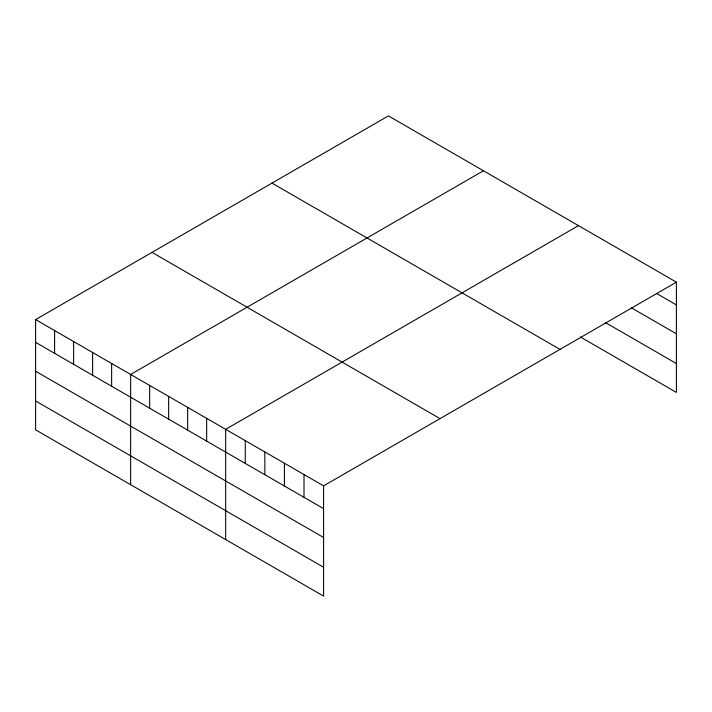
<?xml version="1.0" encoding="UTF-8"?>
<svg xmlns="http://www.w3.org/2000/svg" width="712" height="712" viewBox="0 0 712 712"><rect width="100%" height="100%" fill="white"/><g stroke="black" fill="none" stroke-linecap="round" stroke-linejoin="round"><path stroke-width="1.07" d="M35.6 319.59L323.586 485.86L323.586 596.104L35.6 429.834L35.6 319.59L388.414 115.896L676.4 282.166L676.4 392.41L580.351 336.954M483.448 170.764L130.634 374.459L130.634 484.703M578.482 225.633L225.668 429.327L225.668 539.571M323.586 485.86L676.4 282.166M656.82 293.62L676.4 304.923M631.642 307.958L676.4 333.795M605.529 322.625L676.4 363.538M271.984 183.109L559.97 349.378M152.03 252.368L440.016 418.638M35.6 342.356L323.586 508.617M35.6 371.228L323.586 537.489M35.6 400.972L323.586 567.233M304.006 474.548L304.006 497.314M284.417 463.245L284.417 486.011M264.837 451.933L264.837 474.699M245.257 440.63L245.257 463.396M206.667 418.353L206.667 441.12M187.656 407.38L187.656 430.146M168.646 396.406L168.646 419.172M149.645 385.432L149.645 408.198M111.633 363.485L111.633 386.251M92.622 352.511L92.622 375.277M73.612 341.538L73.612 364.304M54.61 330.564L54.61 353.33"/></g></svg>
